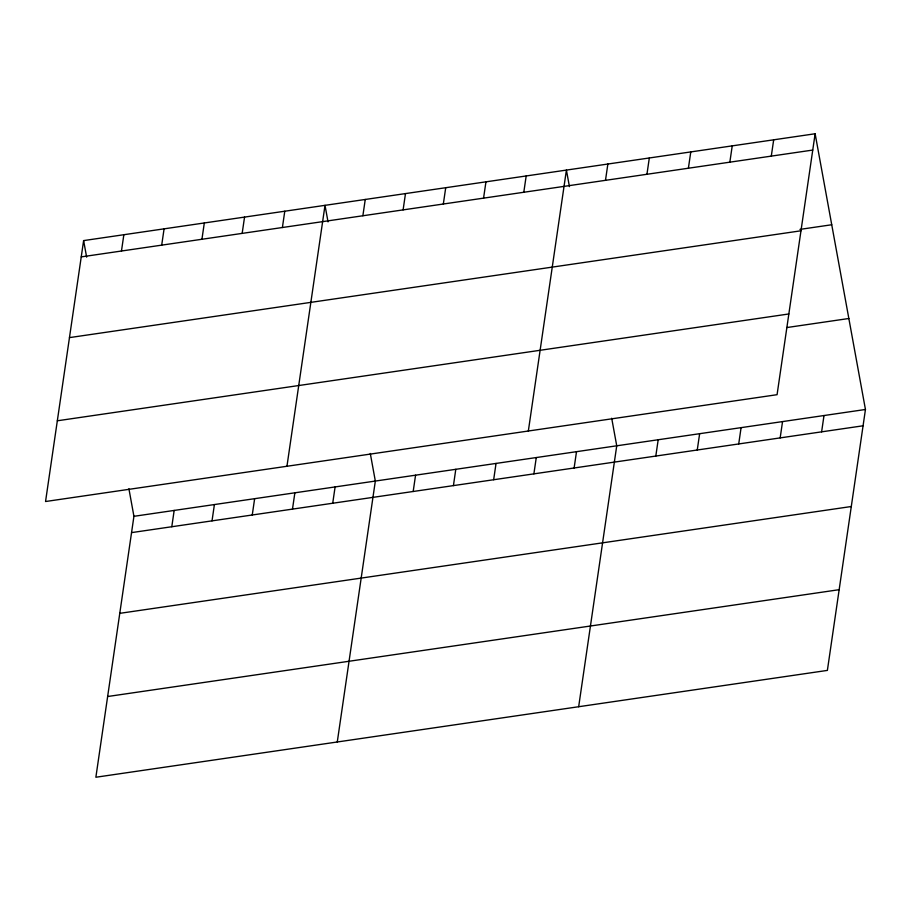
<?xml version="1.0" encoding="UTF-8"?>
<svg xmlns="http://www.w3.org/2000/svg" width="911" height="911" viewBox="0 0 911 911"><rect width="100%" height="100%" fill="white"/><g stroke="black" fill="none" stroke-linecap="round" stroke-linejoin="round"><path stroke-width="1.37" d="M83.618 240.595L45.55 501.517L777.072 394.691L815.129 133.758L83.618 240.595L86.636 257.13M121.47 251.015L123.85 234.719M161.702 245.139L164.082 228.843M128.906 488.74L133.928 516.309L95.871 777.242L827.382 670.405L865.45 409.483L815.129 133.758M201.935 239.263L204.315 222.967M171.792 526.74L174.172 510.433M242.167 233.387L244.547 217.091M212.024 520.864L214.404 504.569M282.399 227.511L284.779 211.215M252.256 514.988L254.636 498.693M286.954 466.261L325.011 205.339L328.04 221.885M292.488 509.112L294.868 492.817M362.874 215.759L365.254 199.463M332.72 503.236L335.1 486.941M403.106 209.883L405.486 193.587M337.275 741.987L375.332 481.065L370.299 453.484M443.338 204.007L445.718 187.712M413.184 491.484L415.564 475.189M483.57 198.131L485.95 181.836M453.427 485.609L455.796 469.313M523.802 192.255L526.182 175.96M493.66 479.733L496.039 463.437M528.346 431.005L566.414 170.084L569.432 186.63M533.892 473.857L536.272 457.561M605.485 180.332L607.865 164.026M574.124 467.981L576.504 451.685M646.947 174.274L649.315 157.979M578.667 706.731L616.736 445.809L611.702 418.24M688.397 168.228L690.777 151.921M655.806 456.058L658.186 439.751M729.848 162.169L732.228 145.862M697.257 450L699.637 433.704M771.298 156.111L773.678 139.816M738.719 443.953L741.087 427.646M780.169 437.895L782.549 421.588M821.62 431.837L824 415.541M81.238 256.891L812.749 150.064M799.96 229.39L831.732 224.755M69.464 337.617L800.974 230.79M57.325 420.791L788.846 313.965M786.671 327.573L848.847 318.497M133.928 516.309L865.45 409.483M131.56 532.616L863.07 425.79M119.774 613.342L851.295 506.516M107.646 696.516L839.156 589.69"/></g></svg>
